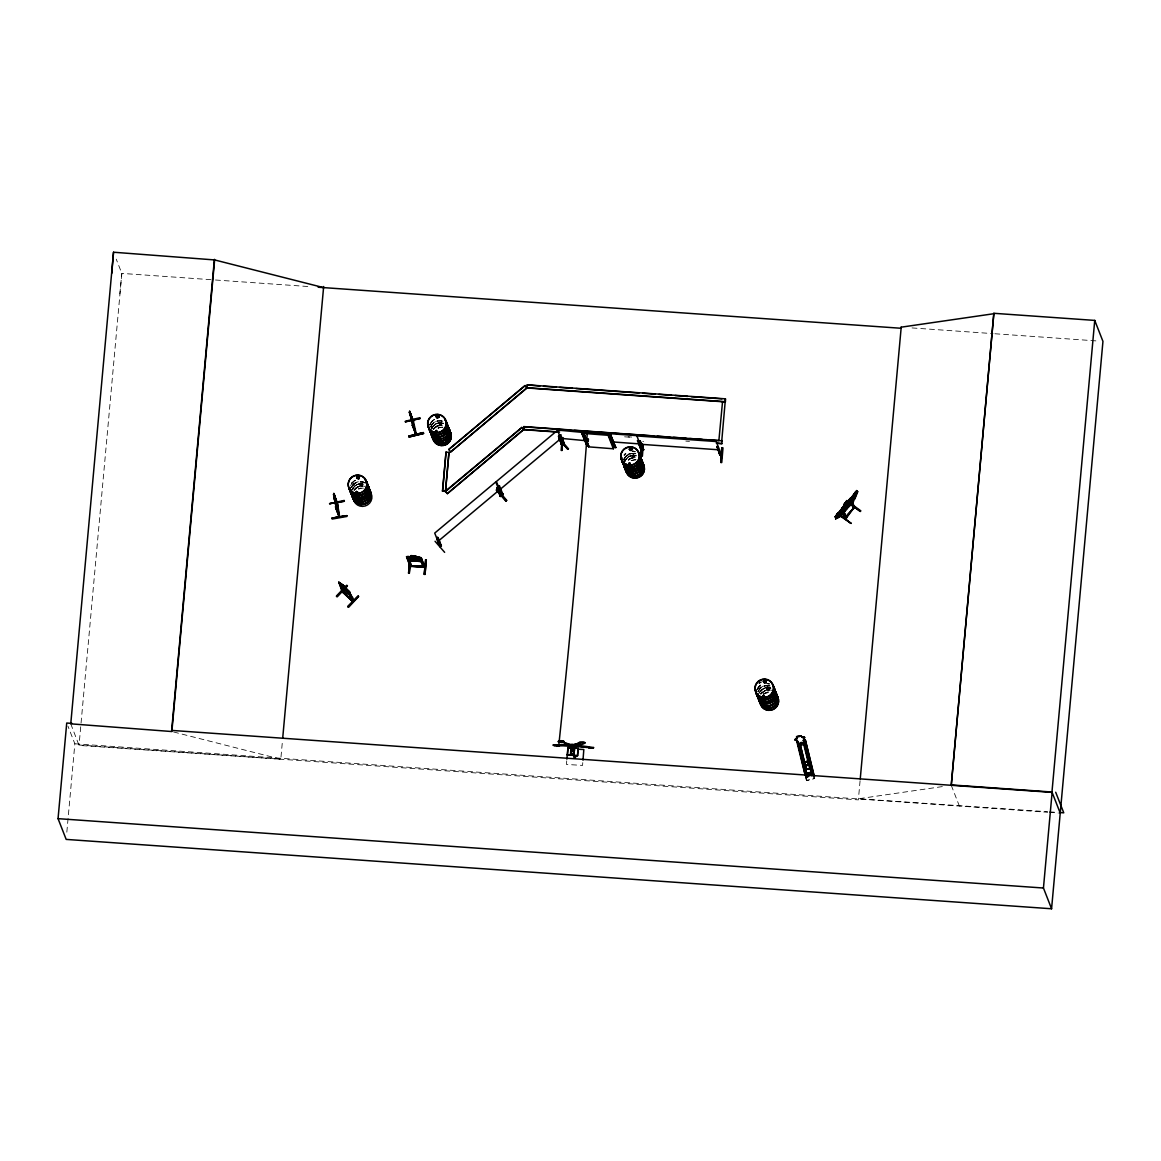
<?xml version="1.0" encoding="UTF-8"?>
<svg xmlns="http://www.w3.org/2000/svg" width="1161" height="1161" viewBox="0 0 1161 1161"><rect width="100%" height="100%" fill="white"/><g stroke="black" fill="none" stroke-linecap="round" stroke-linejoin="round"><path stroke-width="0.75" stroke-dasharray="5 3.75" d="M566.728 760.876L566.466 764.446L582.575 765.404L582.837 761.848M66.83 832.176L74.855 743.78L67.977 726.22M70.763 723.84L79.035 745.406L280.788 759.221L282.529 740.079M860.083 780.758L858.356 799.885L79.064 745.014L121.832 273.401L116.245 259.164M119.83 293.907L121.832 273.401L213.697 279.874M359.446 484.79L359.475 483.702M362.072 484.224L360.998 485.559L359.518 484.703M438.713 423.185L439.279 422.256M439.279 422.894L440.237 422.256M441.151 423.33L439.555 424.07M441.514 423.75L441.354 422.677M631.86 455.751L633.804 454.517M632.034 455.388L632.194 456.781M632.44 455.199L632.252 455.678M634.095 456.041L633.355 454.764M634.632 455.91L633.558 457.245L632.266 456.679M766.202 687.631L766.057 688.357M351.115 487.693L353.931 483.687M352.088 489.739A9.317 9.085 -21.4 0 1 364.003 484.108A9.477 9.23 -21.4 0 0 352.001 489.826L356.877 484.485L364.133 484.064M351.957 489.84L353.191 487.635M359.402 483.702L360.882 482.744M359.881 483.513L360.244 484.892M359.925 483.876L361.434 483.6M361.942 484.964L361.768 483.266M430.528 426.813L433.329 422.807L437.842 420.79M432.487 426.769L431.341 428.96A9.477 9.23 -21.4 0 1 443.502 423.214L436.275 423.605L432.502 426.769L436.304 423.649M432.603 426.755L431.471 428.888A9.346 9.099 -21.4 0 1 443.415 423.199M439.322 423.01L439.975 422.27M441.398 423.678L440.034 424.694L438.8 423.155M623.675 459.379L626.49 455.373M631.787 455.402L627.332 457.521L624.487 461.527A9.477 9.23 -21.4 0 1 636.663 455.78A9.477 9.23 -21.4 0 0 625.735 459.466M625.75 459.321L624.618 461.454A9.317 9.085 -21.4 0 1 636.547 455.794M634.486 456.65L634.617 455.562M757.03 689.532L761.964 684.221A9.346 9.099 -21.4 0 0 757.132 689.416M757.857 691.622L760.658 687.617M768.393 688.313L767.61 688.966M766.129 687.965L767.348 689.503L768.727 688.488M351.435 483.411L355.237 480.291A9.477 9.23 -21.4 0 0 351.522 483.542M352.291 485.603L356.035 482.337L358.43 481.67A9.361 9.128 -21.4 0 0 351.261 487.707M354.003 489.957L357.762 486.778L362.609 485.864M432.589 420.732L429.701 424.723A9.346 9.099 -21.4 0 1 434.635 419.382L432.516 420.717M441.238 423.997L440.367 424.549M625.735 453.298L623.979 455.097A9.477 9.23 -21.4 0 1 625.735 453.414A9.317 9.085 -21.4 0 0 624.096 455.054M624.836 457.289L630.945 453.254L635.88 453.69A9.317 9.085 -21.4 0 0 623.82 459.364M632.469 455.257L633.384 454.822M761.5 689.75L758.67 693.77A9.477 9.23 -21.4 0 1 770.831 688.023L763.604 688.415L758.815 693.697A9.317 9.085 -21.4 0 1 770.73 688.038M766.304 687.297L767.61 686.673M760.716 693.872L766.87 689.939L764.504 690.722M768.016 688.647L768.219 687.341M433.401 422.923L435.491 421.588M439.235 422.212L441.47 422.662M435.07 427.233L442.022 424.984M437.204 425.942L433.416 429.077A9.477 9.23 -21.4 0 1 444.402 425.506M353.989 483.803L356.079 482.468M354.787 485.849L356.906 484.529M355.73 488.142L360.128 486.082M627.404 457.55L629.465 456.229M630.321 458.464L635.169 457.55A9.477 9.23 -21.4 0 0 628.261 459.829L630.35 458.508M633.935 456.563L633.18 456.737M760.702 687.704L762.762 686.267L767.639 685.454M766.826 687.312L768.364 687.936M763.227 694.162L770.164 691.883L767.682 692.043M805.603 777.188L806.503 780.671L807.505 780.424M808.912 780.076L808.056 780.279M813.324 778.915L812.468 779.118M814.746 778.552L814.325 778.581M806.576 780.656L805.778 777.144M806.3 777.667L807.084 780.453M440.353 427.219L437.987 427.988L442.834 427.074M360.128 484.892L361.71 483.876M628.609 454.125L633.456 453.24M767.044 687.167L768.364 687.559M763.633 688.473L765.955 687.718M768.031 689.242L767 689.3M813.266 774.634L814.238 778.538L806.982 780.381M942.326 786.592L858.458 798.783L1047.614 811.728M438.64 422.836L441.122 422.691M631.773 455.46L636.692 455.751M635.981 459.64L631.134 460.554A9.317 9.085 -21.4 0 1 635.938 459.771A9.317 9.085 -21.4 0 0 631.25 460.801M359.228 483.774L361.492 483.411M360.911 485.022L359.721 484.253M767.232 686.761L768.597 687.167M767.639 689.039L766.855 688.807M766.855 689.997L769.337 689.794M642.788 441.427L643.586 441.456M1049.413 811.858L1056.612 812.352M912.024 327.924L993.076 333.628M994.875 333.758L1099.351 341.116M215.496 280.004L310.959 286.723M628.086 436.797L631.7 437.058M624.589 436.812L631.802 437.32M685.861 441.122L689.46 441.369M74.855 743.78L1047.643 812.265M1049.37 812.221L1058.455 813.034M635.038 451.658A9.477 9.23 -21.4 0 0 632.643 451.179L635.023 451.527M632.948 456.752L632.266 455.939M440.28 420.543L442.733 421.124M440.034 424.055L439.221 423.692M360.882 481.423L363.335 482.004M360.621 485.443L359.707 484.993M767.61 685.353L770.062 685.933M173.628 731.981L280.788 759.221M766.666 688.647L766.434 687.922M439.322 424.462L438.727 423.547M361.506 483.034L362.174 483.89M951.251 785.3L959.378 806.053M757.306 689.808A9.317 9.085 -21.4 0 1 762.109 684.598M766.855 683.698A9.317 9.085 -21.4 0 1 769.221 684.177M758.046 691.608A9.288 9.056 -21.4 0 1 772.05 687.065M757.117 689.634A9.477 9.23 -21.4 0 1 761.993 684.322M769.221 683.902A9.477 9.23 -21.4 0 0 766.811 683.423L769.206 683.771A9.346 9.099 -21.4 0 0 766.71 683.292M759.163 683.611A9.317 9.085 -21.4 0 1 761.224 682.305M758.133 691.941A9.317 9.085 -21.4 0 1 772.21 687.37M771.731 690.316A9.477 9.23 -21.4 0 0 760.76 693.872A9.317 9.085 -21.4 0 1 769.264 689.837M760.092 691.927A9.317 9.085 -21.4 0 1 770.875 688.415M760.963 694.205A9.346 9.099 -21.4 0 1 769.409 690.215M763.357 694.249A9.288 9.056 -21.4 0 1 770.106 692.058M763.372 694.351A9.317 9.085 -21.4 0 1 770.164 692.145M624.255 455.446A9.317 9.085 -21.4 0 1 625.895 453.661M632.672 451.455A9.317 9.085 -21.4 0 1 635.038 451.934M632.527 451.078A9.317 9.085 -21.4 0 1 634.893 451.556M623.878 459.495A9.317 9.085 -21.4 0 1 635.793 453.864M624.792 461.802A9.317 9.085 -21.4 0 1 636.707 456.171M623.965 459.698A9.317 9.085 -21.4 0 1 635.88 454.067M628.449 460.191A9.317 9.085 -21.4 0 1 635.241 457.985M628.304 459.945A9.477 9.23 -21.4 0 1 635.198 457.71M628.304 459.8A9.317 9.085 -21.4 0 1 635.082 457.608M430.658 426.827A9.361 9.128 -21.4 0 1 442.631 421.182M429.962 424.999A9.346 9.099 -21.4 0 1 434.78 419.76M429.788 424.824A9.477 9.23 -21.4 0 1 434.678 419.513M431.631 429.236A9.317 9.085 -21.4 0 1 443.56 423.605M432.589 426.9A9.477 9.23 -21.4 0 1 443.56 423.33M430.833 427.146A9.303 9.07 -21.4 0 1 442.718 421.516M433.648 429.396A9.346 9.099 -21.4 0 1 442.094 425.405M442.805 427.233A9.361 9.128 -21.4 0 0 438.06 428.119A9.361 9.128 -21.4 0 1 442.834 427.306M433.488 429.193A9.477 9.23 -21.4 0 1 442.051 425.144M433.503 429.019A9.317 9.085 -21.4 0 1 441.935 425.042M351.29 487.678A9.303 9.07 -21.4 0 1 358.401 481.728M360.824 481.583A9.303 9.07 -21.4 0 1 365.338 483.121A9.361 9.128 -21.4 0 0 360.853 481.583A9.361 9.128 -21.4 0 1 365.425 483.223M350.578 485.878A9.317 9.085 -21.4 0 1 355.382 480.669M362.537 485.908A9.317 9.085 -21.4 0 0 354.105 489.898A9.477 9.23 -21.4 0 1 365.004 486.386M352.233 490.116A9.317 9.085 -21.4 0 1 364.148 484.485M352.552 485.893A9.303 9.07 -21.4 0 1 363.32 482.395M352.436 485.675A9.361 9.128 -21.4 0 1 358.459 481.815M354.236 490.276A9.346 9.099 -21.4 0 1 362.682 486.285M358.676 489.071A9.361 9.128 -21.4 0 1 363.437 488.186M354.076 490.073A9.477 9.23 -21.4 0 1 362.638 486.024M761.065 681.928L758.946 683.234A9.346 9.099 -21.4 0 1 761.065 681.899M360.955 488.099L358.589 488.868L360.955 488.113M355.237 480.277A9.317 9.085 -21.4 0 0 351.551 483.368A9.477 9.23 -21.4 0 1 355.222 480.277"/><path stroke-width="1.5" d="M411.212 417.916L410.95 417.104M335.718 505.848L336.269 507.72L333.512 494.426L337.517 504.092L336.617 502.278M336.516 502.611L333.512 494.426M338.838 515.702C329.971 494.354 341.871 517.443 338.751 515.092M339.549 516.282L339.056 516.964L335.645 507.241M351.594 600.44L352.001 599.656M342.51 591.239L353.06 600.977L349.388 591.907M572.242 745.754L569.993 745.71L575.74 746.204L558.818 744.912A826.734 62.534 -84.4 0 0 587.205 434.243M558.789 745.318L553.173 745.275L556.903 746.32L559.776 745.449L557.773 745.928M573.055 745.13L562.359 742.155M566.873 759.163L567.961 747.582L578.091 748.177L577.583 755.709L567.381 754.882L577.583 755.709M567.468 755.1L567.961 747.582M574.056 751.515L574.158 754.476L570.559 753.547L570.748 751.312L574.056 751.515L574.1 755.289M570.849 749.89L571.038 747.655L574.347 747.858L574.448 750.819L570.849 749.89L574.448 750.819M571.168 745.318L563.84 742.605M570.791 755.085L570.748 751.312M571.139 750.63L571.038 747.655M572.605 745.072L579.571 742.88L572.605 745.072C584.143 746.059 589.382 740.602 579.542 743.287M574.448 744.999L575.812 748.279M574.158 750.093L574.347 747.858M574.739 745.493L579.963 743.751M577.51 755.492L578.091 748.177M582.996 760.121L583.823 749.527L578.468 749.251M587.016 747.495L573.839 745.855L593.59 747.873L589.498 748.235L587.045 747.089L590.398 747.902M587.597 747.045L593.619 747.466L592.72 747.873M563.041 437.595L561.968 450.439L561.14 450.395L561.88 442.254M562.853 438.902L561.968 450.439M561.431 444.242L564.057 443.487L563.985 442.544L562.534 442.501M564.13 442.689L564.202 443.487L561.619 444.112M641.786 448.015C637.694 448.843 644.079 448.248 643.426 449.902C640.843 451.498 636.75 439.409 640.219 441.093L643.586 449.902L641.96 449.641M643.267 449.96L640.219 441.093M640.683 448.756L641.902 448.306M640.567 456.781L641.598 443.807L640.567 456.781L641.336 456.853L642.367 443.691L641.264 456.679M642.555 444.518L641.569 456.041L642.396 456.099L643.267 444.707M643.586 449.902L643.499 449.089M719.762 454.996C714.276 432.574 719.907 460.917 721.46 454.59M719.878 455.301L720.009 454.444M720.183 455.388L716.816 446.492M720.937 462.455L722.127 447.667L722.998 447.899L721.765 462.513L720.937 462.455L722.098 447.667L721.054 462.441M993.86 313.296L951.251 785.3L993.86 313.296L1094.736 320.407L1102.95 341.378L1051.576 908.773L66.177 839.403L58.05 818.65L66.728 723.027L72.069 723.405M113.531 252.227L70.763 723.84L171.857 731.546L214.625 259.933L113.531 252.227L111.761 273.328M171.625 730.937L214.393 259.324M282.689 738.28L323.658 286.506M421.022 557.686L424.65 567.337L410.022 566.321L406.539 556.656L421.182 557.686L424.853 567.294L423.228 567.018M407.598 559.558L409.775 560.661M406.524 556.816L408.121 556.409M408.237 558.049L406.93 557.454L408.237 558.049L411.633 566.365L410.283 566.336M408.585 573.229L409.543 561.866L408.585 573.229L409.354 573.302L410.53 560.313M410.457 560.139L409.209 573.258M411.284 556.641L410.878 555.611L415.754 555.959L416.146 557.135M411.516 566.06L409.92 565.436M411.633 566.365L408.28 557.541M421.008 557.846L419.484 557.207M420.108 558.891L421.487 558.47L420.108 558.891L423.504 567.352L411.56 566.147M421.124 561.489L409.673 560.69L421.124 561.489L422.241 560.589M425.013 574.39L426.29 559.762L425.042 574.405L424.215 574.347L425.739 559.718M425.666 559.718L424.215 574.347M442.486 491.03L445.374 491.234L521.811 427.553L445.476 491.495L442.486 491.03L446.027 452.064L449.017 452.529L445.476 491.495L447.348 493.643L523.669 429.701L556.104 431.994M442.588 491.292L446.027 452.064M445.476 491.495L448.915 452.268M723.492 401.808L527.05 387.977L525.091 385.554L448.756 449.51L450.729 451.919L527.05 387.977L527.21 384.871L725.436 398.833L721.779 440.643M523.829 426.595L523.669 429.701L523.829 426.595L722.157 440.817M581.139 431.66L587.002 445.664L581.139 431.66L610.207 433.706L615.693 447.682L609.859 433.764M586.61 445.635L588.729 445.78M610.207 433.706L615.693 447.682M725.422 401.938L725.436 398.833M716.497 443.284L721.91 443.662L722.055 440.556M848.27 505.427C846.979 509.723 839.113 519.577 835.659 518.096L842.364 507.705L849.272 504.063L847.733 504.266M835.702 519.04L835.746 517.995M846.5 509.157L846.645 507.415M860.243 778.944L901.212 327.17L994.019 313.688M1060.254 813.15L1051.968 792.02L1094.736 320.407M1051.576 908.773L1043.449 888.02L1052.113 792.397L171.959 730.429M583.388 433.387L583.519 432.11L608.204 434.025L613.734 447.551L613.371 448.77L588.671 446.854L583.388 433.387L608.088 435.302L613.371 448.77M585.623 438.698L585.492 437.537M588.671 446.854L588.787 445.577M608.088 435.302L608.204 434.025M801.409 735.885C790.539 739.63 800.771 732.881 801.917 737.308A4.992 1.103 -13.9 0 1 803.557 738.686L803.485 738.381A4.992 1.103 -13.9 0 0 801.845 737.003L801.917 737.308M800.785 742.532L801.496 742.372M846.325 517.632L845.6 519.054L854.423 507.183M850.462 500.173L853.204 508.3L854.511 506.994M356.92 477.171L356.891 478.259M357.312 477.577L357.501 476.779M356.151 492.395L356.398 491.466M359.126 477.926L359.155 477.345A9.477 9.23 -21.4 0 0 356.732 477.345A9.346 9.099 -21.4 0 1 359.083 477.069L359.068 477.476M356.412 491.785L357.298 491.959M436.159 416.654L436.725 415.725M437.102 418.091L436.318 416.291M438.176 417.423L438.568 416.726A9.317 9.085 -21.4 0 0 436.202 416.741M436.144 430.383L435.709 431.616M435.81 430.905L436.463 431.544L435.578 430.905M438.96 417.22L438.902 416.48M437.015 431.195L436.028 431.819M608.495 434.838L608.915 435.085M610.613 440.324L610.947 440.266M612.761 445.273L613.052 445.824M629.306 449.22L631.236 447.986M628.957 463.471L628.638 463.892M629.77 463.95L629.741 463.326M630.205 463.994L629.988 463.224L629.364 464.429M763.503 681.826L763.648 681.101M763.909 681.463L764.228 680.709M764.04 681.507L765.23 680.738M765.767 681.855L765.883 681.275A9.317 9.085 -21.4 0 0 763.532 681.551L765.055 680.157M763.198 695.613L763.691 696.353M766.275 682.029L766.129 680.956M764.344 695.99L763.532 696.673M413.084 419.934L416.349 434.258L412.286 424.795L415.87 434.533L412.445 419.992M412.765 421.762L413.403 421.124M412.286 424.795L415.406 433.126L416.131 432.893M843.263 507.023L846.122 504.803M342.016 591.588L343.134 592.502L342.568 590.978M342.843 592.154L343.482 591.921M337.459 503.729L339.012 516.689M840.637 515.528L851.086 523.408L839.403 514.526M857.355 491.509L853.016 502.655L846.384 509.316L849.547 499.912L856.658 490.537L854.293 498.2L849.344 504.484L850.969 498.49L852.755 496.153M855.512 493.599L856.774 490.624M854.801 498.998L857.819 491.596M499.869 496.255L501.015 495.283L495.776 481.931L434.722 533.088L440.164 546.918L441.311 545.539L440.382 546.526M500.159 496.357C503.947 496.052 498.461 494.615 496.734 487.852L498.098 487.359L501.32 495.878M501.392 494.659L502.452 493.585L502.858 494.281M501.508 494.557L502.452 493.585L503.119 494.267L502.132 495.196L503.018 494.049M561.431 444.373C561.851 446.317 564.304 443.429 562.432 443.081M846.442 517.937L842.77 509.258L841.943 510.318L845.106 518.749L846.442 517.53M845.237 518.459L854.22 506.994M854.496 507.575L852.827 503.787M435.056 541.287L444.648 552.346M842.189 507.996L841.304 509.606M841.536 509.592L850.476 498.185L847.109 501.726L846.703 500.71M357.327 476.982L357.312 477.81M356.543 491.596L356.717 492.438M438.539 417.046L437.494 417.713M438.843 417.147L437.465 418.178L436.26 416.973M629.872 448.668L629.741 449.481M629.015 463.37L628.812 464.255M765.839 681.783L764.112 682.117M766.173 681.957L764.794 682.973L763.59 681.783M762.85 695.715L763.894 695.221M613.734 447.551L615.751 447.043M854.554 507.633L852.58 502.437M835.354 516.921L841.072 509.49M837.966 513.293L835.935 515.992M835.789 518.183L837.386 515.6L835.078 516.993L837.458 513.351M843.046 507.662L844.424 505.412L843.887 504.295M851.086 523.408L840.245 516.064M562.592 442.878L564.246 442.98L562.475 442.573M424.679 567.061L424.491 566.307L423.112 566.945M412.663 421.617L413.519 421.428M415.493 433.155L416.044 432.966M416.262 433.895L415.783 434.504L415.377 432.951M845.397 518.749L842.349 510.622L843.176 509.563M846.035 517.225C846.369 514.134 855.367 507.807 853.175 507.865M860.272 511.333L849.779 503.54M849.823 503.743L860.33 511.508L860.838 510.855L850.273 503.119M439.7 546.091L440.788 545.249L441.441 545.931M501.276 495.82L500.826 494.963L500.362 496.182M499.869 496.11L500.942 495.268M557.469 430.354L496.4 481.51L501.654 494.644M502.815 494.223L501.842 494.934M561.88 445.055L558.746 436.652L559.442 435.404L558.412 436.275L561.547 444.678L562.969 444.242M842.247 508.112L846.79 500.551L847.196 501.567M844.018 504.382L846.833 500.797M844.555 505.746L847.37 502.162L848.11 504.077M844.758 510.782L848.72 505.746M849.91 504.542L843.844 512.277M502.974 494.586L499.404 485.69L498.374 486.561L502.016 494.891M563.012 444.3L557.483 430.049L581.385 432.298M357.007 476.837L358.328 476.228M359.039 478.593L359.213 476.736M357.356 492.569L356.616 492.699M436.913 415.899C435.97 417.67 437.595 414.448 438.277 416.189M631.599 450.279L632.164 449.06L631.192 448.044M628.769 463.283L630.06 463.21M629.77 463.878L629.16 464.081M766.013 682.276L765.143 682.828M766.84 702.956L765.592 702.942M349.882 594.751C342.785 594.084 332.743 567.99 343.235 592.603M342.422 585.246L340.899 583.838L348.155 592.357L345.368 589.004C352.218 593.982 334.266 577.917 343.903 587.655C334.949 581.792 358.067 598.031 352.61 601.442L342.06 591.704L339.259 582.938L343.598 592.241M340.115 582.88L349.621 591.878L348.198 590.586M340.231 583.838L338.896 583.301M336.501 596.159L346.791 585.376L347.386 585.942L337.053 596.696L336.458 596.144L346.834 585.42M345.427 587.35L341.885 584.085M337.053 596.696L347.386 585.942M345.934 588.25L345.325 587.277L346.718 590.427L342.669 585.463M348.474 592.154L349.446 593.053M351.609 600.222L348.837 591.776M347.836 606.637L358.299 596.014M358.227 595.927L347.792 606.492L348.431 607.203L358.705 596.377L348.431 607.188M564.086 443.197L560.807 435.186L559.457 435.099L560.836 434.678M563.999 443.531L562.098 437.871M638.695 443.284L640.857 448.32M641.888 448.683L640.582 448.654M641.975 449.292L643.629 449.394M721.329 455.446L720.038 455.301M496.269 490.116L505.877 501.189L506.747 500.333L498.113 490.581M505.877 501.189L506.501 500.652L497.837 490.726L506.123 500.87M853.785 494.281L855.86 491.654L852.696 496.153M410.036 565.741L423.17 566.452M847.24 501.828L848.88 500.246M843.829 512.712L841.174 515.455M413.432 421.762L409.34 412.155L413.011 424.708L411.4 417.713M571.778 751.689L572.895 750.732L573.853 751.82M573.752 756.711L574.695 757.785L575.812 756.827L574.869 755.753M441.296 546.163C436.101 529.634 435.535 540.489 440.324 546.468M437.029 538.515L438.06 537.645M501.349 495.66L500.318 496.531L497.068 488.23L498.098 487.359M498.708 486.938L499.404 485.69M441.311 546.018L439.83 546.134M501.625 494.862L502.321 493.672M561.88 444.663L562.911 443.778M561.547 444.678L563.027 444.082M562.011 441.412L568.44 448.77L567.802 449.307L568.411 448.756M525.091 385.554L448.756 449.51M447.348 493.643L523.567 429.439L559.617 431.979M437.973 541.389L499.027 490.232M499.651 489.811L560.719 438.655M421.008 561.285L422.082 560.415M567.758 449.104L559.254 439.293M842.436 507.908L847.864 504.367M837.284 513.742L844.976 507.197L845.484 508.01L843.365 511.508L840.608 514.439L836.805 516.921L837.255 515.499L835.223 516.834M835.572 518.938L841.115 515.237M436.667 415.682L438.423 415.58M357.53 476.852L358.705 476.91M439.366 438.307L438.219 438.219M356.369 491.451L357.69 491.901M630.089 448.538L630.829 448.451M631.352 449.975L630.902 450.265M805.212 775.432L796.997 742.271L798.028 742.024M805.357 775.403L797.549 742.053L806.227 776.956L797.302 741.458L798.042 741.748M814.412 776.767L805.371 740.108L814.238 776.825M803.006 740.718L803.862 740.515M803.441 740.529L811.916 775.475M804.341 740.384L805.371 740.108M587.553 439.163L586.856 438.8L588.424 439.119M586.9 438.887L587.8 439.076M586.726 440.832L588.206 440.919M357.806 478.477L358.575 478.434M358.357 478.579L358.836 476.968M564.246 741.966C564.464 739.499 553.42 741.269 561.068 742.082M564.217 742.372C563.709 739.688 552.201 741.763 562.33 742.561M805.124 744.099L803.992 739.76L804.849 740.181M799.218 743.867L804.051 742.648L799.29 744.157L796.649 740.123L799.29 744.157M804.965 743.664C808.607 744.549 795.329 745.522 799 745.652M410.834 414.1L409.572 411.241L413.214 420.456M409.818 412.532L412.982 425.216L411.197 419.194M410.805 413.955L411.589 416.639M420.093 418.497L405.465 421.777L420.093 418.497L419.905 417.699L405.363 421.24L405.537 421.994M412.59 426.072L412.794 424.665M423.359 432.632L408.788 436.072L409.035 437L423.591 433.503L423.33 432.545L408.803 436.13M571.401 748.264L572.91 748.076L571.807 745.26M334.15 496.879C336.98 512.959 331.364 484.63 335.007 496.429M333.889 494.862L333.904 493.527M334.992 496.269L335.66 498.983M344.353 501.233L329.564 503.671L344.222 500.435L344.353 501.233L329.593 503.685M335.877 505.848L335.166 502.539M335.863 508.547L336.153 507.154M346.762 515.644L331.973 518.169L332.162 519.054L346.892 516.456L346.762 515.644L331.959 518.111L346.762 515.745M584.505 743.345C587.93 742.14 577.307 741.037 579.571 742.88M641.83 449.118L640.698 448.944L637.404 440.6L638.753 440.687M411.328 566.408L411.27 565.451M351.667 600.31L353.205 600.992L352.146 599.831M411.458 556.685L409.151 556.845L409.891 558.76L412.648 559.747L419.324 559.413L418.584 557.512L416.001 557.004M630.829 448.306L629.944 449.713M357.951 476.315L359.025 476.46M632.135 471.047L631.366 470.785M764.707 680.491L765.607 680.999M854.003 506.806L853.204 508.3M349.78 594.635L350.695 594.621L349.505 591.791M571.314 744.811L553.202 744.869L554.479 745.594M559.747 745.855L570.457 745.768M568.048 747.8L576.48 748.294M570.559 753.547L573.868 753.736M638.826 441.514L640.175 441.601M716.772 447L718.122 447.087M640.698 448.393L642.048 448.48M721.271 454.72L719.922 454.793L721.576 454.894L716.192 441.543L636.896 435.955M1060.211 812.598L1063.766 812.831L1055.697 792.252M901.081 327.155L901.11 328.273L318.158 287.231M539.923 386.018L527.21 384.871M543.537 386.279L556.148 387.164M559.747 387.411L572.373 388.311M575.972 388.558L639.043 392.998M642.643 393.245L655.268 394.145M658.867 394.392L671.479 395.277M675.092 395.538L687.704 396.423M691.303 396.685L721.939 398.833M725.32 401.677L526.949 387.716L450.729 451.919M523.93 426.856L570.791 430.165M574.39 430.412L619.437 433.59M623.051 433.837L653.687 435.999M657.286 436.246L669.897 437.146M673.511 437.392L686.122 438.277M689.721 438.539L702.332 439.424M705.946 439.671L718.557 440.57M608.422 433.982L583.257 432.211L587.974 444.271M716.395 443.023L721.91 443.662M640.146 444.257L719.443 449.844M411.038 555.814L415.594 556.134M408.106 556.569L419.469 557.367M426.363 559.791L425.536 559.733M424.476 566.379L410.181 565.755L406.713 556.67M951.106 784.909L1051.968 792.02M58.05 818.65L1043.449 888.02M610.512 433.706L636.765 435.636L642.12 449.307L643.325 449.307M613.763 442.007L640.03 443.937M560.734 438.336L584.636 440.585M576.088 745.202L587.626 746.639M853.611 508.591L851.753 503.497M586.929 440.817L588.409 440.846L586.987 441.006M562.577 443.226L563.825 442.588M629.959 450.381L631.352 450.599L632.063 449.046M436.347 430.412L437.102 431.224M765.026 680.215L766.028 680.636M424.708 566.713L423.228 566.263L423.504 567.279M214.625 259.933L323.556 287.609M570.559 745.014L572.01 744.23L575.856 745.043M631.047 448.277L631.628 449.162L631.294 448.393M358.502 476.59L359.097 477.171A9.477 9.23 -21.4 0 0 356.674 477.229M357.153 478.463L358.807 478.912L359.402 477.026M764.62 682.392L763.88 681.391M764.431 682.9L763.691 682.102M763.343 696.731L762.864 695.889M407.772 559.399L409.789 560.502M339.056 516.805L337.27 505.79M338.896 582.198L340.188 582.953M846.529 517.733L842.77 509.258M855.642 493.41L857.573 491.48L850.998 498.084M438.35 415.638L439.032 416.857M343.163 592.4L351.638 600.556M345.833 588.177L347.734 590.151L351.739 600.672M559.167 439.337L567.802 449.307M496.473 489.869L506.443 500.478M525.193 385.815L527.05 387.977M521.71 427.292L523.669 429.701M445.374 491.234L447.246 493.381M340.086 584.825L341.653 587.118M416.233 433.082L415.304 432.98M571.778 745.652L572.881 748.482M846.398 501.61L844.584 503.918M722.534 401.735L718.891 440.44M803.992 739.76L809.435 761.34M810.784 764.562L803.572 766.521M796.562 737.119L797.07 738.527A4.992 1.103 -13.9 0 0 796.722 740.413M583.519 432.11L588.09 444.17M574.245 745.812L575.363 748.627M573.389 754.432L574.695 757.785M409.34 412.155L412.561 420.616M409.644 413.432L412.939 421.878M411.183 419.077L413.156 424.636L412.939 423.126M411.865 420.398L412.619 422.314M437.726 537.267L440.977 545.568M420.151 558.383L423.402 566.684M415.609 555.974L416.886 559.254L412.329 558.934L411.589 557.019M414.854 556.09L411.937 555.887M411.052 555.655L411.444 556.845M333.744 493.556L337.372 502.771M333.729 495.732L337.009 504.179M333.991 496.908L336.211 504.745L334.223 496.705L334.499 498.374M334.934 501.479L335.34 502.626M334.774 501.508L335.181 502.655M336.095 507.604L339.651 516.906L337.329 502.466M344.919 586.784L342.8 584.825M423.576 433.474L409.035 437M411.067 415.623L411.923 418.773M410.631 416.001L410.399 415.043M804.558 739.63L813.745 776.869M810.262 764.838L811.162 768.321M811.974 771.818L812.874 775.316M804.82 743.969L809.13 761.413M810.857 768.393L809.986 764.91L810.668 768.451M811.713 771.891L812.569 775.388M804.791 743.983L808.956 761.471M811.684 771.905L812.395 775.432M803.688 744.245L808.027 761.703M808.854 765.201L809.754 768.684M810.567 772.181L811.466 775.664M800.408 745.115L804.675 762.588M805.574 766.057L806.402 769.569M807.301 773.052L808.129 776.549M800.234 745.173L804.529 762.632M805.4 766.115L806.256 769.612M807.113 773.095L807.983 776.593M799.885 745.173L804.196 762.632M805.052 766.129L805.908 769.612M806.779 773.11L807.635 776.607M799.363 743.388L807.49 776.636M799.45 745.362L803.746 762.821M804.617 766.318L805.473 769.801M806.329 773.299L807.2 776.782M799.261 745.406L803.615 762.864M804.428 766.347L805.328 769.845M806.155 773.328L807.055 776.825M798.362 743.055L803.267 762.951M804.167 766.42L804.994 769.932M805.879 773.4L806.706 776.912M797.07 738.527L796.997 738.236A4.992 1.103 -13.9 0 0 795.793 740.094M797.868 741.328L803.122 762.98M803.992 766.478L806.561 776.941M411.299 417.307L411.11 416.538L411.386 418.497M335.5 502.829L336.487 507.154L335.355 500.304M335.079 497.967L335.79 501.16M410.312 413.708L410.718 415.711M335.326 502.51L336.603 507.11L336.53 505.572M409.731 411.212L409.848 412.634M803.485 738.381L804.123 742.938M334.339 496.066L334.6 498.084M765.81 681.638L765.796 681.028A9.317 9.085 -21.4 0 0 763.387 681.159A9.477 9.23 -21.4 0 1 765.868 681.014M438.597 416.799L438.481 416.219A9.346 9.099 -21.4 0 0 436.057 416.335M774.46 688.807A9.317 9.085 -21.4 0 1 768.814 701.447A9.477 9.23 -21.4 0 1 756.682 694.409M756.87 694.525A9.317 9.085 -21.4 0 0 768.814 701.447A9.477 9.23 -21.4 0 0 774.532 688.618M773.821 688.633A9.288 9.056 -21.4 0 1 769.496 703.203A9.288 9.056 -21.4 0 1 757.509 693.93M775.214 690.737A9.317 9.085 -21.4 0 1 769.569 703.377A9.317 9.085 -21.4 0 1 757.625 696.455M772.326 684.308A9.477 9.23 -21.4 0 1 767.9 699.169A9.477 9.23 -21.4 0 1 755.68 689.707M763.459 681.275A9.477 9.23 -21.4 0 1 765.912 681.13M774.3 688.429A9.317 9.085 -21.4 0 1 768.655 701.07A9.317 9.085 -21.4 0 1 756.725 694.133M774.285 688.778A9.317 9.085 -21.4 0 1 765.52 699.604A9.317 9.085 -21.4 0 1 755.869 689.852M773.589 686.209A9.477 9.23 -21.4 0 1 767.856 699.038A9.477 9.23 -21.4 0 1 755.738 692M773.4 686.136A9.317 9.085 -21.4 0 1 767.755 698.777A9.317 9.085 -21.4 0 1 755.826 691.84M777.014 695.337A9.317 9.085 -21.4 0 1 772.5 707.528A9.317 9.085 -21.4 0 1 760.165 703.305M775.737 693.001A9.477 9.23 -21.4 0 1 772.457 707.412A9.477 9.23 -21.4 0 1 759.192 700.823M776.462 695.265A9.317 9.085 -21.4 0 1 773.255 709.444A9.317 9.085 -21.4 0 1 760.179 702.956M776.39 695.163A9.288 9.056 -21.4 0 1 773.182 709.284A9.288 9.056 -21.4 0 1 760.179 702.826M774.88 690.839A9.477 9.23 -21.4 0 1 770.454 705.685A9.477 9.23 -21.4 0 1 758.235 696.237M775.563 692.972A9.317 9.085 -21.4 0 1 772.355 707.136A9.317 9.085 -21.4 0 1 759.279 700.663M774.822 691.056A9.317 9.085 -21.4 0 1 770.469 705.685A9.317 9.085 -21.4 0 1 758.438 696.382M774.663 690.679A9.317 9.085 -21.4 0 1 770.323 705.308A9.317 9.085 -21.4 0 1 758.278 695.99M638.971 454.575A9.317 9.085 -21.4 0 1 634.632 469.204A9.317 9.085 -21.4 0 1 622.601 459.901M622.354 459.64A9.477 9.23 -21.4 0 0 634.574 469.088A9.477 9.23 -21.4 0 0 639 454.241A9.317 9.085 -21.4 0 1 635.618 468.376A9.317 9.085 -21.4 0 1 622.543 461.889M641.032 458.493A9.317 9.085 -21.4 0 1 635.386 471.134A9.317 9.085 -21.4 0 1 623.457 464.211M640.974 458.363A9.317 9.085 -21.4 0 1 635.328 470.989A9.317 9.085 -21.4 0 1 623.399 464.066M638.144 452.064A9.477 9.23 -21.4 0 1 633.732 466.925A9.317 9.085 -21.4 0 1 621.803 459.988M621.498 457.463A9.477 9.23 -21.4 0 0 633.732 466.925A9.317 9.085 -21.4 0 0 639.377 454.285M629.349 449.307A9.317 9.085 -21.4 0 1 631.773 449.162M639.421 453.966A9.477 9.23 -21.4 0 1 632.484 467.114A9.477 9.23 -21.4 0 1 621.454 457.347M639.232 453.893A9.317 9.085 -21.4 0 1 634.719 466.083A9.317 9.085 -21.4 0 1 622.369 461.86M621.643 459.596A9.317 9.085 -21.4 0 1 621.541 457.231M641.54 461.106A9.317 9.085 -21.4 0 1 638.318 475.284A9.317 9.085 -21.4 0 1 625.257 468.812M641.598 460.888A9.477 9.23 -21.4 0 1 637.186 475.734A9.477 9.23 -21.4 0 1 624.952 466.287A9.477 9.23 -21.4 0 0 637.128 475.618A9.477 9.23 -21.4 0 0 641.554 460.757M642.28 463.021A9.317 9.085 -21.4 0 1 637.94 477.65A9.317 9.085 -21.4 0 1 625.91 468.347M643.542 464.893A9.317 9.085 -21.4 0 1 636.707 477.824A9.317 9.085 -21.4 0 1 625.852 468.217M641.119 458.697A9.317 9.085 -21.4 0 1 635.459 471.337A9.317 9.085 -21.4 0 1 623.53 464.4M640.698 458.595A9.477 9.23 -21.4 0 1 637.433 472.991A9.477 9.23 -21.4 0 1 624.154 466.403M641.38 460.728A9.317 9.085 -21.4 0 1 637.041 475.342A9.317 9.085 -21.4 0 1 625.01 466.04M641.946 460.801A9.317 9.085 -21.4 0 1 636.286 473.441A9.317 9.085 -21.4 0 1 624.357 466.519M640.654 458.479A9.477 9.23 -21.4 0 1 637.389 472.875A9.477 9.23 -21.4 0 1 624.11 466.287M640.495 458.435A9.317 9.085 -21.4 0 1 637.273 472.614A9.317 9.085 -21.4 0 1 624.212 466.127M447.145 423.997A9.346 9.099 -21.4 0 1 441.485 436.652A9.346 9.099 -21.4 0 1 429.526 429.715M447.159 423.692A9.477 9.23 -21.4 0 1 441.427 436.521A9.477 9.23 -21.4 0 1 429.309 429.483M446.651 424.012A9.361 9.128 -21.4 0 1 443.415 438.234A9.303 9.07 -21.4 0 1 430.397 431.834M430.31 431.732A9.361 9.128 -21.4 0 0 443.415 438.234A9.303 9.07 -21.4 0 0 446.651 424.157M444.997 419.498A9.477 9.23 -21.4 0 1 441.731 433.895A9.477 9.23 -21.4 0 1 428.453 427.321M436.13 416.465A9.477 9.23 -21.4 0 1 438.597 416.32M446.985 423.62A9.317 9.085 -21.4 0 1 441.325 436.26A9.317 9.085 -21.4 0 1 429.396 429.323M444.939 419.731A9.317 9.085 -21.4 0 1 440.585 434.345A9.317 9.085 -21.4 0 1 428.554 425.042M446.1 421.327A9.346 9.099 -21.4 0 1 440.44 433.982A9.346 9.099 -21.4 0 1 428.482 427.045M448.407 428.525A9.346 9.099 -21.4 0 1 445.185 442.733A9.346 9.099 -21.4 0 1 432.095 436.246M448.451 428.322A9.477 9.23 -21.4 0 1 445.185 442.718A9.477 9.23 -21.4 0 1 431.907 436.13A9.477 9.23 -21.4 0 0 445.142 442.602A9.477 9.23 -21.4 0 0 448.407 428.191M449.162 430.441A9.361 9.128 -21.4 0 1 445.94 444.663A9.361 9.128 -21.4 0 1 432.821 438.161A9.361 9.128 -21.4 0 0 445.911 444.59A9.361 9.128 -21.4 0 0 449.133 430.368M449.539 430.15A9.317 9.085 -21.4 0 1 443.894 442.776A9.317 9.085 -21.4 0 1 431.965 435.854M447.493 426.247A9.317 9.085 -21.4 0 1 445.345 439.83A9.317 9.085 -21.4 0 1 431.936 436.202M431.21 433.953A9.317 9.085 -21.4 0 1 431.108 431.573M447.348 425.855A9.346 9.099 -21.4 0 1 442.994 440.512A9.346 9.099 -21.4 0 1 430.934 431.181M368.574 489.521A9.346 9.099 -21.4 0 1 350.129 490.595M366.441 482.889A9.346 9.099 -21.4 0 1 368.472 487.141M366.484 482.671A9.477 9.23 -21.4 0 1 362.072 497.518A9.477 9.23 -21.4 0 1 349.853 488.07M367.181 484.717A9.361 9.128 -21.4 0 1 362.812 499.39A9.361 9.128 -21.4 0 1 350.738 490.044M368.414 486.677A9.303 9.07 -21.4 0 1 361.593 499.578A9.303 9.07 -21.4 0 1 350.767 490M365.599 480.378A9.477 9.23 -21.4 0 1 362.334 494.775A9.317 9.085 -21.4 0 1 349.243 488.302M366.281 482.512A9.317 9.085 -21.4 0 1 361.927 497.14A9.317 9.085 -21.4 0 1 349.896 487.823M365.526 480.61A9.317 9.085 -21.4 0 1 362.319 494.775A9.477 9.23 -21.4 0 1 349.055 488.2A9.477 9.23 -21.4 0 0 362.276 494.659A9.477 9.23 -21.4 0 0 365.541 480.262M356.804 477.621A9.317 9.085 -21.4 0 1 359.228 477.476M366.441 482.555A9.477 9.23 -21.4 0 1 362.029 497.401A9.477 9.23 -21.4 0 1 349.795 487.954M365.396 480.204A9.346 9.099 -21.4 0 1 362.174 494.412A9.346 9.099 -21.4 0 1 349.084 487.925M371.027 493.672A9.346 9.099 -21.4 0 1 363.466 504.367A9.346 9.099 -21.4 0 1 352.683 497.126M368.995 489.405A9.346 9.099 -21.4 0 1 370.301 491.408M369.053 489.202A9.477 9.23 -21.4 0 1 365.788 503.598A9.477 9.23 -21.4 0 1 352.509 497.01M369.735 491.234A9.361 9.128 -21.4 0 1 367.573 504.875A9.361 9.128 -21.4 0 1 354.12 501.233M353.394 498.969A9.361 9.128 -21.4 0 1 353.292 496.574M367.239 484.892A9.361 9.128 -21.4 0 1 362.885 499.564A9.361 9.128 -21.4 0 1 350.796 490.232M367.253 485.037A9.303 9.07 -21.4 0 1 362.914 499.636A9.303 9.07 -21.4 0 1 350.898 490.348M369.474 488.926A9.477 9.23 -21.4 0 1 363.727 501.755A9.477 9.23 -21.4 0 1 351.609 494.717M368.835 489.042A9.317 9.085 -21.4 0 1 365.628 503.206A9.317 9.085 -21.4 0 1 352.552 496.734M369.387 489.115A9.317 9.085 -21.4 0 1 363.741 501.755A9.317 9.085 -21.4 0 1 351.812 494.833M368.995 489.071A9.477 9.23 -21.4 0 1 365.73 503.482A9.477 9.23 -21.4 0 1 352.465 496.893M369.256 488.723A9.346 9.099 -21.4 0 1 363.596 501.392A9.346 9.099 -21.4 0 1 351.638 494.441M631.599 449.278L631.642 449.394M572.402 745.812L573.636 745.928L572.402 745.812M571.705 754.548L572.939 754.665L571.705 754.548M337.474 509.868L335.66 498.911L337.503 510.013M852.377 497.082L850.258 502.263L852.885 499.607L855.004 494.426L852.377 497.082M840.042 511.566L837.937 515.049L841.74 512.567L843.844 509.069L840.042 511.566M409.76 557.106L413.301 558.499L410.559 559.486L414.375 558.789L419.034 560.037L415.319 558.63L417.989 557.73L414.274 558.339L409.76 557.106M586.973 439.54L588.438 439.83L586.973 439.54M809.827 760.673L802.57 762.516L809.827 760.673M811.626 768.031L804.37 769.874L811.67 768.147M812.584 771.934L805.328 773.763L812.584 771.934M813.222 774.532L807.417 775.998L813.266 774.634M411.575 416.567L413.969 427.567L411.575 416.567M761.035 696.818A9.317 9.085 -21.4 0 0 773.386 686.47A9.317 9.085 -21.4 0 0 758.264 681.304A9.317 9.085 -21.4 0 0 761.035 696.818M761.123 696.977A9.288 9.056 -21.4 0 0 773.415 686.673A9.288 9.056 -21.4 0 0 758.365 681.536A9.288 9.056 -21.4 0 0 761.123 696.977M806.198 765.114A1.669 1.625 -21.4 0 0 808.288 763.125A1.669 1.625 -21.4 0 0 805.531 762.385A1.669 1.625 -21.4 0 0 806.198 765.114M806.169 765.026A1.669 1.625 -21.4 0 0 808.245 763.038A1.669 1.625 -21.4 0 0 805.502 762.298A1.669 1.625 -21.4 0 0 806.169 765.026M626.853 464.574A9.317 9.085 -21.4 0 0 639.203 454.227A9.317 9.085 -21.4 0 0 624.081 449.06A9.317 9.085 -21.4 0 0 626.853 464.574M626.94 464.763A9.317 9.085 -21.4 0 0 639.276 454.43A9.317 9.085 -21.4 0 0 624.168 449.263A9.317 9.085 -21.4 0 0 626.94 464.763M631.744 448.886A9.477 9.23 -21.4 0 0 629.277 449.031A9.477 9.23 -21.4 0 1 631.7 448.77M433.735 432.124A9.361 9.128 -21.4 0 0 446.129 421.748A9.361 9.128 -21.4 0 0 430.949 416.552A9.361 9.128 -21.4 0 0 433.735 432.124A9.303 9.07 -21.4 0 0 446.114 421.864A9.303 9.07 -21.4 0 0 431.036 416.712A9.303 9.07 -21.4 0 0 433.793 432.182M443.139 440.875A9.477 9.23 -21.4 0 0 447.551 426.029A9.477 9.23 -21.4 0 1 443.096 440.759A9.477 9.23 -21.4 0 1 430.905 431.428A9.477 9.23 -21.4 0 0 443.096 440.759M354.294 492.932A9.361 9.128 -21.4 0 0 366.687 482.541A9.361 9.128 -21.4 0 0 351.522 477.36A9.361 9.128 -21.4 0 0 354.294 492.932M354.323 493.004A9.361 9.128 -21.4 0 0 366.716 482.628A9.361 9.128 -21.4 0 0 351.551 477.432A9.361 9.128 -21.4 0 0 354.323 493.004"/></g></svg>
